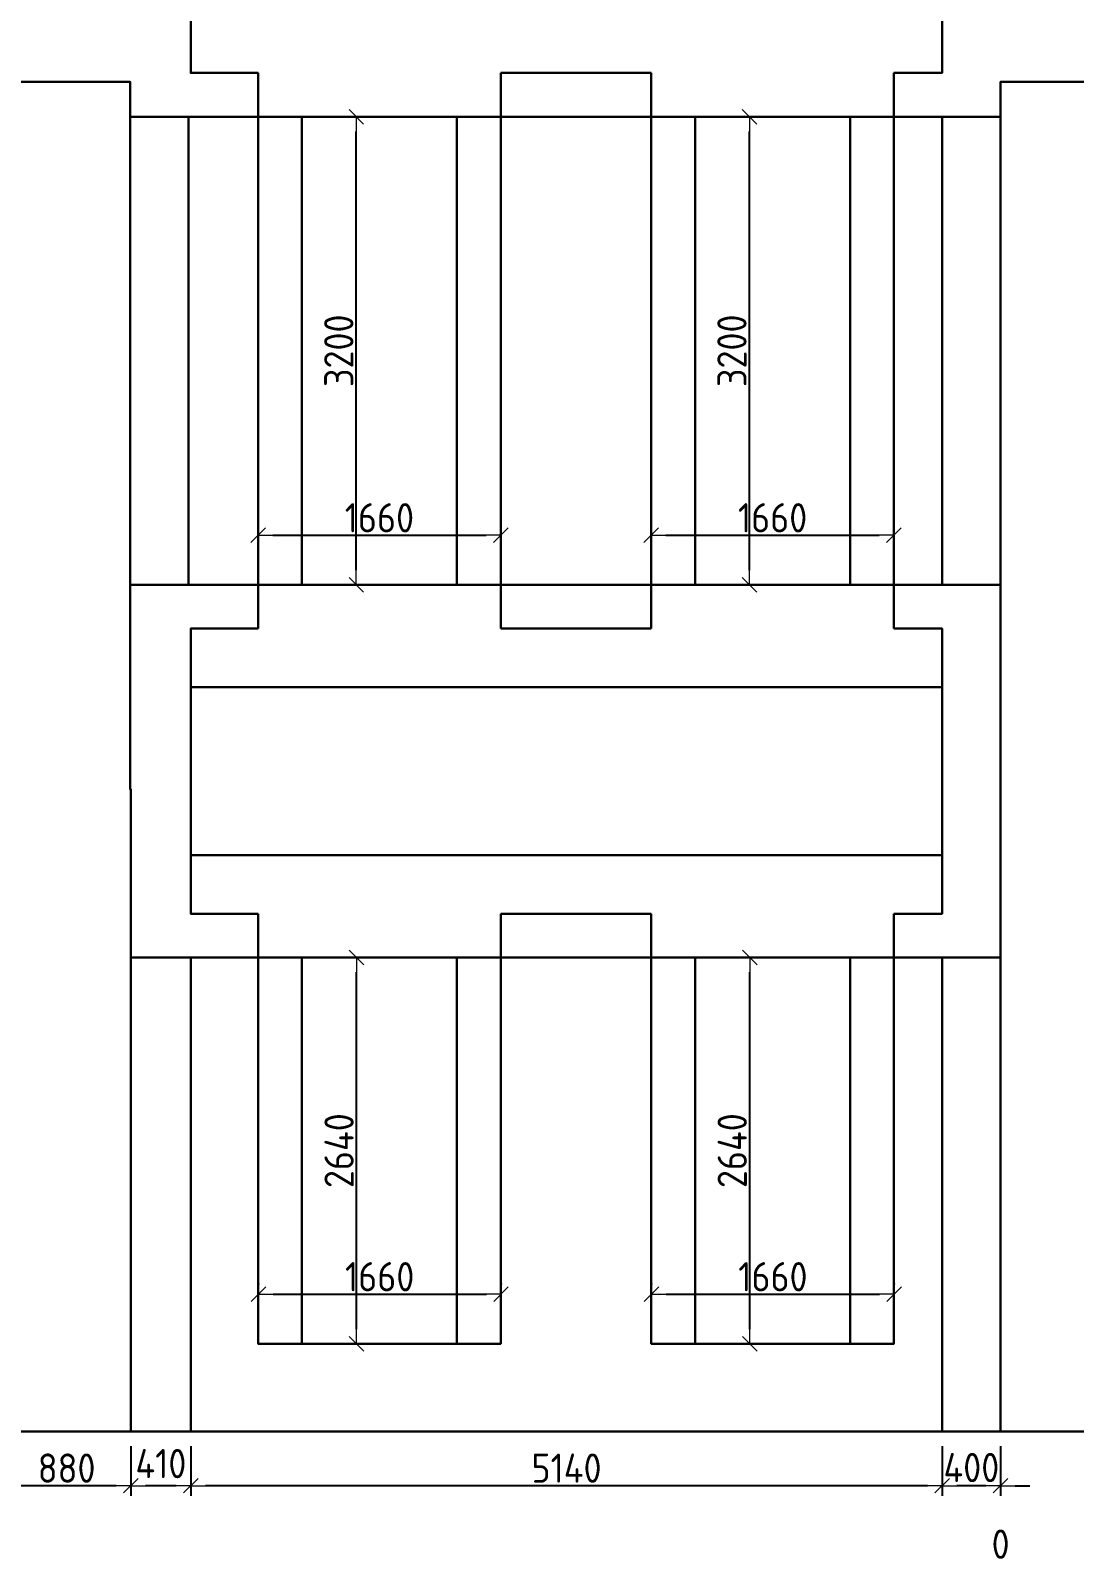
# Model space of a CAD drawing. Header units: millimetres. Extents: x 209 to 1046824, y -248937 to 510758.
# Drawn here: x 172825 to 179966, y 94188 to 104669 of the extents above; entities that cross this region are included whole.
import ezdxf

# ---------------------------------------------------------------- set-up
doc = ezdxf.new("R2010")
doc.units = ezdxf.units.MM
doc.layers.add('Основные линии', color=7, linetype='Continuous', lineweight=30)
doc.layers.add('Размеры', color=7, linetype='Continuous', lineweight=15)
doc.styles.add('СПДС', font='isocpeur.ttf', dxfattribs={"width": 0.9})
doc.dimstyles.new('Размера А3', dxfattribs={"dimtxt": 200, "dimasz": 100, "dimexe": 70, "dimexo": 100, "dimgap": 20, "dimtad": 1, "dimdec": 0, "dimrnd": 10, "dimzin": 0, "dimdsep": 46, "dimtxsty": 'СПДС', "dimblk": 'ARROWHEAD_6', "dimcen": 1, "dimclrd": 256, "dimclre": 256, "dimclrt": 256, "dimazin": 0, "dimtfac": 1, "dimtdec": 0, "dimtmove": 2, "dimatfit": 3, "dimfxl": 1, "dimtolj": 1, "dimtzin": 0, "dimarcsym": 0})

# ---------------------------------------------------------------- blocks, each defined once
blk = doc.blocks.new('ARROWHEAD_6')
at = {"color": 0, "linetype": 'Continuous'}
for p, q in [((0, 0), (-1, 0)), ((-0.5, -0.5), (0.5, 0.5))]:
    blk.add_line(p, q, dxfattribs=at)
blk = doc.blocks.new('*D376')
at = {"layer": 'Defpoints', "color": 0, "lineweight": 30, "transparency": 16777216}
for p in [(174381, 101192), (176041, 101218), (176041, 101192)]:
    blk.add_point(p, dxfattribs=at)
at = {"layer": 'Размеры', "lineweight": -2, "transparency": 16777216}
for p, q in [((174381, 101292), (174381, 101288)), ((176041, 101292), (176041, 101288)), ((174481, 101218), (175941, 101218))]:
    blk.add_line(p, q, dxfattribs=at)
at = {"layer": 'Размеры', "lineweight": -2, "transparency": 16777216, "xscale": 100, "yscale": 100, "zscale": 100, "rotation": 180}
blk.add_blockref('ARROWHEAD_6', (174381, 101218), dxfattribs=at)
at = {"layer": 'Размеры', "lineweight": -2, "transparency": 16777216, "xscale": 100, "yscale": 100, "zscale": 100}
blk.add_blockref('ARROWHEAD_6', (176041, 101218), dxfattribs=at)
at = {"layer": 'Размеры', "lineweight": 15, "transparency": 16777216, "insert": (175211, 101338), "char_height": 200, "attachment_point": 5, "style": 'СПДС'}
blk.add_mtext('\\A1;1660', dxfattribs=at)
blk = doc.blocks.new('*D259')
at = {"layer": 'Defpoints', "color": 0, "lineweight": 30, "transparency": 16777216}
for p in [(174854, 104080), (175053, 104080), (174854, 100880)]:
    blk.add_point(p, dxfattribs=at)
at = {"layer": 'Размеры', "lineweight": -2, "transparency": 16777216}
for p, q in [((174954, 104080), (175123, 104080)), ((175053, 100980), (175053, 103980)), ((174954, 100880), (175123, 100880))]:
    blk.add_line(p, q, dxfattribs=at)
at = {"layer": 'Размеры', "lineweight": -2, "transparency": 16777216, "xscale": 100, "yscale": 100, "zscale": 100}
for p, rotation in [((175053, 104080), 90), ((175053, 100880), 270)]:
    blk.add_blockref('ARROWHEAD_6', p, dxfattribs=dict(at, rotation=rotation))
at = {"layer": 'Размеры', "lineweight": 15, "transparency": 16777216, "insert": (174933, 102480), "char_height": 200, "attachment_point": 5, "rotation": 90, "style": 'СПДС'}
blk.add_mtext('\\A1;3200', dxfattribs=at)
blk = doc.blocks.new('*D260')
at = {"layer": 'Defpoints', "color": 0, "lineweight": 30, "transparency": 16777216}
for p in [(177544, 104080), (177743, 104080), (177544, 100880)]:
    blk.add_point(p, dxfattribs=at)
at = {"layer": 'Размеры', "lineweight": -2, "transparency": 16777216}
for p, q in [((177644, 104080), (177813, 104080)), ((177743, 100980), (177743, 103980)), ((177644, 100880), (177813, 100880))]:
    blk.add_line(p, q, dxfattribs=at)
at = {"layer": 'Размеры', "lineweight": -2, "transparency": 16777216, "xscale": 100, "yscale": 100, "zscale": 100}
for p, rotation in [((177743, 104080), 90), ((177743, 100880), 270)]:
    blk.add_blockref('ARROWHEAD_6', p, dxfattribs=dict(at, rotation=rotation))
at = {"layer": 'Размеры', "lineweight": 15, "transparency": 16777216, "insert": (177623, 102480), "char_height": 200, "attachment_point": 5, "rotation": 90, "style": 'СПДС'}
blk.add_mtext('\\A1;3200', dxfattribs=at)
blk = doc.blocks.new('*D412')
at = {"layer": 'Defpoints', "color": 0, "lineweight": 30, "transparency": 16777216}
for p in [(176043, 96028), (174383, 96002), (176043, 96002)]:
    blk.add_point(p, dxfattribs=at)
at = {"layer": 'Размеры', "lineweight": -2, "transparency": 16777216}
for p, q in [((174383, 96102), (174383, 96098)), ((174483, 96028), (175943, 96028)), ((176043, 96102), (176043, 96098))]:
    blk.add_line(p, q, dxfattribs=at)
at = {"layer": 'Размеры', "lineweight": -2, "transparency": 16777216, "xscale": 100, "yscale": 100, "zscale": 100, "rotation": 180}
blk.add_blockref('ARROWHEAD_6', (174383, 96028), dxfattribs=at)
at = {"layer": 'Размеры', "lineweight": -2, "transparency": 16777216, "xscale": 100, "yscale": 100, "zscale": 100}
blk.add_blockref('ARROWHEAD_6', (176043, 96028), dxfattribs=at)
at = {"layer": 'Размеры', "lineweight": 15, "transparency": 16777216, "insert": (175213, 96148), "char_height": 200, "attachment_point": 5, "style": 'СПДС'}
blk.add_mtext('\\A1;1660', dxfattribs=at)
blk = doc.blocks.new('*D413')
at = {"layer": 'Defpoints', "color": 0, "lineweight": 30, "transparency": 16777216}
for p in [(174857, 98330), (175055, 98330), (174857, 95690)]:
    blk.add_point(p, dxfattribs=at)
at = {"layer": 'Размеры', "lineweight": -2, "transparency": 16777216}
for p, q in [((174957, 98330), (175125, 98330)), ((175055, 95790), (175055, 98230)), ((174957, 95690), (175125, 95690))]:
    blk.add_line(p, q, dxfattribs=at)
at = {"layer": 'Размеры', "lineweight": -2, "transparency": 16777216, "xscale": 100, "yscale": 100, "zscale": 100}
for p, rotation in [((175055, 98330), 90), ((175055, 95690), 270)]:
    blk.add_blockref('ARROWHEAD_6', p, dxfattribs=dict(at, rotation=rotation))
at = {"layer": 'Размеры', "lineweight": 15, "transparency": 16777216, "insert": (174935, 97010), "char_height": 200, "attachment_point": 5, "rotation": 90, "style": 'СПДС'}
blk.add_mtext('\\A1;2640', dxfattribs=at)
blk = doc.blocks.new('*D414')
at = {"layer": 'Defpoints', "color": 0, "lineweight": 30, "transparency": 16777216}
for p in [(174857, 98330), (175055, 98330), (174857, 95690)]:
    blk.add_point(p, dxfattribs=at)
at = {"layer": 'Размеры', "lineweight": -2, "transparency": 16777216}
for p, q in [((174957, 98330), (175125, 98330)), ((175055, 95790), (175055, 98230)), ((174957, 95690), (175125, 95690))]:
    blk.add_line(p, q, dxfattribs=at)
at = {"layer": 'Размеры', "lineweight": -2, "transparency": 16777216, "xscale": 100, "yscale": 100, "zscale": 100}
for p, rotation in [((175055, 98330), 90), ((175055, 95690), 270)]:
    blk.add_blockref('ARROWHEAD_6', p, dxfattribs=dict(at, rotation=rotation))
at = {"layer": 'Размеры', "lineweight": 15, "transparency": 16777216, "insert": (174935, 97010), "char_height": 200, "attachment_point": 5, "rotation": 90, "style": 'СПДС'}
blk.add_mtext('\\A1;2640', dxfattribs=at)
blk = doc.blocks.new('*D263')
at = {"layer": 'Defpoints', "color": 0, "lineweight": 30, "transparency": 16777216}
for p in [(178733, 96028), (177073, 96002), (178733, 96002)]:
    blk.add_point(p, dxfattribs=at)
at = {"layer": 'Размеры', "lineweight": -2, "transparency": 16777216}
for p, q in [((177073, 96102), (177073, 96098)), ((177173, 96028), (178633, 96028)), ((178733, 96102), (178733, 96098))]:
    blk.add_line(p, q, dxfattribs=at)
at = {"layer": 'Размеры', "lineweight": -2, "transparency": 16777216, "xscale": 100, "yscale": 100, "zscale": 100, "rotation": 180}
blk.add_blockref('ARROWHEAD_6', (177073, 96028), dxfattribs=at)
at = {"layer": 'Размеры', "lineweight": -2, "transparency": 16777216, "xscale": 100, "yscale": 100, "zscale": 100}
blk.add_blockref('ARROWHEAD_6', (178733, 96028), dxfattribs=at)
at = {"layer": 'Размеры', "lineweight": 15, "transparency": 16777216, "insert": (177903, 96148), "char_height": 200, "attachment_point": 5, "style": 'СПДС'}
blk.add_mtext('\\A1;1660', dxfattribs=at)
blk = doc.blocks.new('*D264')
at = {"layer": 'Defpoints', "color": 0, "lineweight": 30, "transparency": 16777216}
for p in [(177547, 98330), (177745, 98330), (177547, 95690)]:
    blk.add_point(p, dxfattribs=at)
at = {"layer": 'Размеры', "lineweight": -2, "transparency": 16777216}
for p, q in [((177647, 98330), (177815, 98330)), ((177745, 95790), (177745, 98230)), ((177647, 95690), (177815, 95690))]:
    blk.add_line(p, q, dxfattribs=at)
at = {"layer": 'Размеры', "lineweight": -2, "transparency": 16777216, "xscale": 100, "yscale": 100, "zscale": 100}
for p, rotation in [((177745, 98330), 90), ((177745, 95690), 270)]:
    blk.add_blockref('ARROWHEAD_6', p, dxfattribs=dict(at, rotation=rotation))
at = {"layer": 'Размеры', "lineweight": 15, "transparency": 16777216, "insert": (177625, 97010), "char_height": 200, "attachment_point": 5, "rotation": 90, "style": 'СПДС'}
blk.add_mtext('\\A1;2640', dxfattribs=at)
blk = doc.blocks.new('*D265')
at = {"layer": 'Defpoints', "color": 0, "lineweight": 30, "transparency": 16777216}
for p in [(177547, 98330), (177745, 98330), (177547, 95690)]:
    blk.add_point(p, dxfattribs=at)
at = {"layer": 'Размеры', "lineweight": -2, "transparency": 16777216}
for p, q in [((177647, 98330), (177815, 98330)), ((177745, 95790), (177745, 98230)), ((177647, 95690), (177815, 95690))]:
    blk.add_line(p, q, dxfattribs=at)
at = {"layer": 'Размеры', "lineweight": -2, "transparency": 16777216, "xscale": 100, "yscale": 100, "zscale": 100}
for p, rotation in [((177745, 98330), 90), ((177745, 95690), 270)]:
    blk.add_blockref('ARROWHEAD_6', p, dxfattribs=dict(at, rotation=rotation))
at = {"layer": 'Размеры', "lineweight": 15, "transparency": 16777216, "insert": (177625, 97010), "char_height": 200, "attachment_point": 5, "rotation": 90, "style": 'СПДС'}
blk.add_mtext('\\A1;2640', dxfattribs=at)
blk = doc.blocks.new('*D426')
at = {"layer": 'Defpoints', "color": 0, "lineweight": 30, "transparency": 16777216}
for p in [(177071, 101192), (178731, 101218), (178731, 101192)]:
    blk.add_point(p, dxfattribs=at)
at = {"layer": 'Размеры', "lineweight": -2, "transparency": 16777216}
for p, q in [((177071, 101292), (177071, 101288)), ((178731, 101292), (178731, 101288)), ((177171, 101218), (178631, 101218))]:
    blk.add_line(p, q, dxfattribs=at)
at = {"layer": 'Размеры', "lineweight": -2, "transparency": 16777216, "xscale": 100, "yscale": 100, "zscale": 100, "rotation": 180}
blk.add_blockref('ARROWHEAD_6', (177071, 101218), dxfattribs=at)
at = {"layer": 'Размеры', "lineweight": -2, "transparency": 16777216, "xscale": 100, "yscale": 100, "zscale": 100}
blk.add_blockref('ARROWHEAD_6', (178731, 101218), dxfattribs=at)
at = {"layer": 'Размеры', "lineweight": 15, "transparency": 16777216, "insert": (177901, 101338), "char_height": 200, "attachment_point": 5, "style": 'СПДС'}
blk.add_mtext('\\A1;1660', dxfattribs=at)
blk = doc.blocks.new('*D432')
at = {"layer": 'Defpoints', "color": 0, "lineweight": 30, "transparency": 16777216}
for p in [(172631, 95090), (173511, 95090), (172631, 94719)]:
    blk.add_point(p, dxfattribs=at)
at = {"layer": 'Размеры', "lineweight": -2, "transparency": 16777216}
for p, q in [((172631, 94990), (172631, 94649)), ((173511, 94990), (173511, 94649)), ((173411, 94719), (172731, 94719))]:
    blk.add_line(p, q, dxfattribs=at)
at = {"layer": 'Размеры', "lineweight": -2, "transparency": 16777216, "xscale": 100, "yscale": 100, "zscale": 100, "rotation": 180}
blk.add_blockref('ARROWHEAD_6', (172631, 94719), dxfattribs=at)
at = {"layer": 'Размеры', "lineweight": -2, "transparency": 16777216, "xscale": 100, "yscale": 100, "zscale": 100}
blk.add_blockref('ARROWHEAD_6', (173511, 94719), dxfattribs=at)
at = {"layer": 'Размеры', "lineweight": 15, "transparency": 16777216, "insert": (173071, 94839), "char_height": 200, "attachment_point": 5, "style": 'СПДС'}
blk.add_mtext('\\A1;880', dxfattribs=at)
blk = doc.blocks.new('*D433')
at = {"layer": 'Defpoints', "color": 0, "lineweight": 30, "transparency": 16777216}
for p in [(173511, 95090), (173921, 95090), (173511, 94719)]:
    blk.add_point(p, dxfattribs=at)
at = {"layer": 'Размеры', "lineweight": -2, "transparency": 16777216}
for p, q in [((173511, 94990), (173511, 94649)), ((173921, 94990), (173921, 94649)), ((173821, 94719), (173611, 94719))]:
    blk.add_line(p, q, dxfattribs=at)
at = {"layer": 'Размеры', "lineweight": -2, "transparency": 16777216, "xscale": 100, "yscale": 100, "zscale": 100, "rotation": 180}
blk.add_blockref('ARROWHEAD_6', (173511, 94719), dxfattribs=at)
at = {"layer": 'Размеры', "lineweight": -2, "transparency": 16777216, "xscale": 100, "yscale": 100, "zscale": 100}
blk.add_blockref('ARROWHEAD_6', (173921, 94719), dxfattribs=at)
at = {"layer": 'Размеры', "lineweight": 15, "transparency": 16777216, "insert": (173716, 94870), "char_height": 200, "attachment_point": 5, "style": 'СПДС'}
blk.add_mtext('\\A1;410', dxfattribs=at)
blk = doc.blocks.new('*D415')
at = {"layer": 'Defpoints', "color": 0, "lineweight": 30, "transparency": 16777216}
for p in [(173921, 95090), (179061, 95090), (173921, 94719)]:
    blk.add_point(p, dxfattribs=at)
at = {"layer": 'Размеры', "lineweight": -2, "transparency": 16777216}
for p, q in [((173921, 94990), (173921, 94649)), ((179061, 94990), (179061, 94649)), ((178961, 94719), (174021, 94719))]:
    blk.add_line(p, q, dxfattribs=at)
at = {"layer": 'Размеры', "lineweight": -2, "transparency": 16777216, "xscale": 100, "yscale": 100, "zscale": 100, "rotation": 180}
blk.add_blockref('ARROWHEAD_6', (173921, 94719), dxfattribs=at)
at = {"layer": 'Размеры', "lineweight": -2, "transparency": 16777216, "xscale": 100, "yscale": 100, "zscale": 100}
blk.add_blockref('ARROWHEAD_6', (179061, 94719), dxfattribs=at)
at = {"layer": 'Размеры', "lineweight": 15, "transparency": 16777216, "insert": (176491, 94839), "char_height": 200, "attachment_point": 5, "style": 'СПДС'}
blk.add_mtext('\\A1;5140', dxfattribs=at)
blk = doc.blocks.new('*D416')
at = {"layer": 'Defpoints', "color": 0, "lineweight": 30, "transparency": 16777216}
for p in [(179061, 95090), (179461, 95090), (179061, 94719)]:
    blk.add_point(p, dxfattribs=at)
at = {"layer": 'Размеры', "lineweight": -2, "transparency": 16777216}
for p, q in [((179061, 94990), (179061, 94649)), ((179461, 94990), (179461, 94649)), ((179361, 94719), (179161, 94719))]:
    blk.add_line(p, q, dxfattribs=at)
at = {"layer": 'Размеры', "lineweight": -2, "transparency": 16777216, "xscale": 100, "yscale": 100, "zscale": 100, "rotation": 180}
blk.add_blockref('ARROWHEAD_6', (179061, 94719), dxfattribs=at)
at = {"layer": 'Размеры', "lineweight": -2, "transparency": 16777216, "xscale": 100, "yscale": 100, "zscale": 100}
blk.add_blockref('ARROWHEAD_6', (179461, 94719), dxfattribs=at)
at = {"layer": 'Размеры', "lineweight": 15, "transparency": 16777216, "insert": (179261, 94843), "char_height": 200, "attachment_point": 5, "style": 'СПДС'}
blk.add_mtext('\\A1;400', dxfattribs=at)
blk = doc.blocks.new('*D436')
at = {"layer": 'Defpoints', "color": 0, "lineweight": 30, "transparency": 16777216}
for p in [(179461, 95090), (179461, 95090), (179461, 94719)]:
    blk.add_point(p, dxfattribs=at)
at = {"layer": 'Размеры', "lineweight": -2, "transparency": 16777216}
for p, q in [((179461, 94990), (179461, 94649)), ((179461, 94990), (179461, 94649)), ((179361, 94719), (179261, 94719)), ((179561, 94719), (179661, 94719))]:
    blk.add_line(p, q, dxfattribs=at)
at = {"layer": 'Размеры', "lineweight": -2, "transparency": 16777216, "xscale": 100, "yscale": 100, "zscale": 100}
blk.add_blockref('ARROWHEAD_6', (179461, 94719), dxfattribs=at)
at = {"layer": 'Размеры', "lineweight": -2, "transparency": 16777216, "xscale": 100, "yscale": 100, "zscale": 100, "rotation": 180}
blk.add_blockref('ARROWHEAD_6', (179461, 94719), dxfattribs=at)
at = {"layer": 'Размеры', "lineweight": 15, "transparency": 16777216, "insert": (179461, 94319), "char_height": 200, "attachment_point": 5, "style": 'СПДС'}
blk.add_mtext('\\A1;0', dxfattribs=at)

msp = doc.modelspace()

# ---------------------------------------------------------------- linework, layer by layer
at = {"layer": 'Основные линии'}
for p, q in [((174380.7, 100879.9), (174380.7, 104079.9)), ((174380.7, 104079.9), (174380.7, 100879.9)), ((174680.7, 100879.9), (174680.7, 104079.9)), ((175740.7, 104079.9), (175740.7, 100879.9)), ((176040.7, 104079.9), (176040.7, 100879.9)), ((176040.7, 100879.9), (176040.7, 104079.9)), ((177070.7, 100879.9), (177070.7, 104079.9)), ((177070.7, 104079.9), (177070.7, 100879.9)), ((177370.7, 100879.9), (177370.7, 104079.9)), ((178430.7, 104079.9), (178430.7, 100879.9)), ((178730.7, 104079.9), (178730.7, 100879.9)), ((178730.7, 100879.9), (178730.7, 104079.9)), ((176040.7, 100879.9), (174380.7, 100879.9)), ((174380.7, 100879.9), (174680.7, 100879.9)), ((175740.7, 100879.9), (176040.7, 100879.9)), ((178730.7, 100879.9), (177070.7, 100879.9)), ((177070.7, 100879.9), (177370.7, 100879.9)), ((178430.7, 100879.9), (178730.7, 100879.9)), ((173510.7, 95089.9), (172630.7, 95089.9)), ((173510.7, 95089.9), (173920.7, 95089.9)), ((179060.7, 95089.9), (173920.7, 95089.9)), ((179460.7, 95089.9), (179060.7, 95089.9)), ((180320.7, 95089.9), (179460.7, 95089.9))]:
    msp.add_line(p, q, dxfattribs=at)
for points in [[(174380.7, 104379.9), (173920.7, 104379.9), (173920.7, 104779.9), (179060.7, 104779.9), (179060.7, 104379.9), (178730.7, 104379.9)], [(172625.7, 102679.9), (172625.7, 104319.9), (173505.7, 104319.9), (173505.7, 102679.9)], [(174380.7, 104379.9), (174380.7, 104079.9), (176040.7, 104079.9), (176040.7, 104379.9)], [(177070.7, 104379.9), (176040.7, 104379.9)], [(177070.7, 104379.9), (177070.7, 104079.9), (178730.7, 104079.9), (178730.7, 104379.9)], [(179460.7, 99479.9), (179460.7, 104319.9), (180320.7, 104319.9), (180320.7, 99479.9)], [(173505.7, 99479.9), (173505.7, 102679.9)], [(174380.7, 100579.9), (174380.7, 100879.9), (176040.7, 100879.9), (176040.7, 100579.9)], [(177070.7, 100579.9), (177070.7, 100879.9), (178730.7, 100879.9), (178730.7, 100579.9)], [(174380.7, 100579.9), (173920.7, 100579.9), (173920.7, 100179.9), (179060.7, 100179.9), (179060.7, 100579.9), (178730.7, 100579.9)], [(177070.7, 100579.9), (176040.7, 100579.9)], [(173510.7, 98329.9), (173510.7, 99479.9), (173505.7, 99479.9)], [(179460.7, 99479.9), (179460.7, 98329.9)], [(174380.7, 98629.9), (173920.7, 98629.9), (173920.7, 99029.9), (179060.7, 99029.9), (179060.7, 98629.9), (178730.7, 98629.9)], [(174380.7, 98629.9), (174380.7, 98329.9), (176040.7, 98329.9), (176040.7, 98629.9)], [(177070.7, 98629.9), (176040.7, 98629.9)], [(177070.7, 98629.9), (177070.7, 98329.9), (178730.7, 98329.9), (178730.7, 98629.9)]]:
    msp.add_lwpolyline(points, dxfattribs=at)
for points in [[(173905.7, 100879.9), (173505.7, 100879.9), (173505.7, 104079.9), (173905.7, 104079.9)], [(173905.7, 104079.9), (174380.7, 104079.9), (174380.7, 100879.9), (173905.7, 100879.9)], [(176040.7, 104079.9), (177070.7, 104079.9), (177070.7, 100879.9), (176040.7, 100879.9)], [(179060.7, 104079.9), (178730.7, 104079.9), (178730.7, 100879.9), (179060.7, 100879.9)], [(179460.7, 100879.9), (179060.7, 100879.9), (179060.7, 104079.9), (179460.7, 104079.9)], [(179060.7, 99029.9), (173920.7, 99029.9), (173920.7, 100179.9), (179060.7, 100179.9)], [(173510.7, 98329.9), (173920.7, 98329.9), (173920.7, 95089.9), (173510.7, 95089.9)], [(173920.7, 98329.9), (179060.7, 98329.9), (179060.7, 95089.9), (173920.7, 95089.9)], [(176040.7, 95689.9), (174380.7, 95689.9), (174380.7, 98329.9), (176040.7, 98329.9)], [(174380.7, 95689.9), (174680.7, 95689.9), (174680.7, 98329.9), (174380.7, 98329.9)], [(175740.7, 95689.9), (176040.7, 95689.9), (176040.7, 98329.9), (175740.7, 98329.9)], [(178730.7, 95689.9), (177070.7, 95689.9), (177070.7, 98329.9), (178730.7, 98329.9)], [(177070.7, 95689.9), (177370.7, 95689.9), (177370.7, 98329.9), (177070.7, 98329.9)], [(178430.7, 95689.9), (178730.7, 95689.9), (178730.7, 98329.9), (178430.7, 98329.9)], [(179060.7, 98329.9), (179460.7, 98329.9), (179460.7, 95089.9), (179060.7, 95089.9)]]:
    msp.add_lwpolyline(points, close=True, dxfattribs=at)

# ---------------------------------------------------------------- dimensions: what is measured, and where the dimension line sits
at = {"layer": 'Размеры', "lineweight": 15}
for base, p1, p2, picture, middle in [((175052.6, 104079.9), (174854.2, 100879.9), (174854.2, 104079.9), '*D259', (174932.6, 102479.9)), ((177742.6, 104079.9), (177544.2, 100879.9), (177544.2, 104079.9), '*D260', (177622.6, 102479.9)), ((175055.2, 98329.9), (174856.8, 95689.9), (174856.8, 98329.9), '*D413', (174935.2, 97009.9)), ((175055.2, 98329.9), (174856.8, 95689.9), (174856.8, 98329.9), '*D414', (174935.2, 97009.9)), ((177745.2, 98329.9), (177546.8, 95689.9), (177546.8, 98329.9), '*D264', (177625.2, 97009.9)), ((177745.2, 98329.9), (177546.8, 95689.9), (177546.8, 98329.9), '*D265', (177625.2, 97009.9))]:
    dim = msp.add_linear_dim(base=base, p1=p1, p2=p2, angle=90, dimstyle='Размера А3', dxfattribs=at)
    dim.commit()
    dim.dimension.update_dxf_attribs({"geometry": picture, "text_midpoint": middle})
for base, p1, p2, picture, middle in [((176040.7, 101217.6), (174380.7, 101192), (176040.7, 101192), '*D376', (175210.7, 101337.6)), ((178730.7, 101217.6), (177070.7, 101192), (178730.7, 101192), '*D426', (177900.7, 101337.6)), ((176043.3, 96027.6), (174383.3, 96002), (176043.3, 96002), '*D412', (175213.3, 96147.6)), ((178733.3, 96027.6), (177073.3, 96002), (178733.3, 96002), '*D263', (177903.3, 96147.6)), ((172630.7, 94719.1), (173510.7, 95089.9), (172630.7, 95089.9), '*D432', (173070.7, 94839.1)), ((173920.7, 94719.1), (179060.7, 95089.9), (173920.7, 95089.9), '*D415', (176490.7, 94839.1)), ((179460.665864, 94719.1451901), (179460.665864, 95089.9369652), (179460.665864, 95089.9369652), '*D436', (179460.665864, 94319.1451901))]:
    dim = msp.add_linear_dim(base=base, p1=p1, p2=p2, dimstyle='Размера А3', dxfattribs=at)
    dim.commit()
    dim.dimension.update_dxf_attribs({"geometry": picture, "text_midpoint": middle})
for base, p1, p2, picture, middle in [((173510.7, 94719.1), (173920.7, 95089.9), (173510.7, 95089.9), '*D433', (173715.7, 94869.5)), ((179060.7, 94719.1), (179460.7, 95089.9), (179060.7, 95089.9), '*D416', (179260.7, 94843.4))]:
    dim = msp.add_linear_dim(base=base, p1=p1, p2=p2, dimstyle='Размера А3', dxfattribs=at)
    dim.commit()
    dim.dimension.update_dxf_attribs({"geometry": picture, "text_midpoint": middle, "dimtype": 160})

doc.saveas('drawing.dxf')
